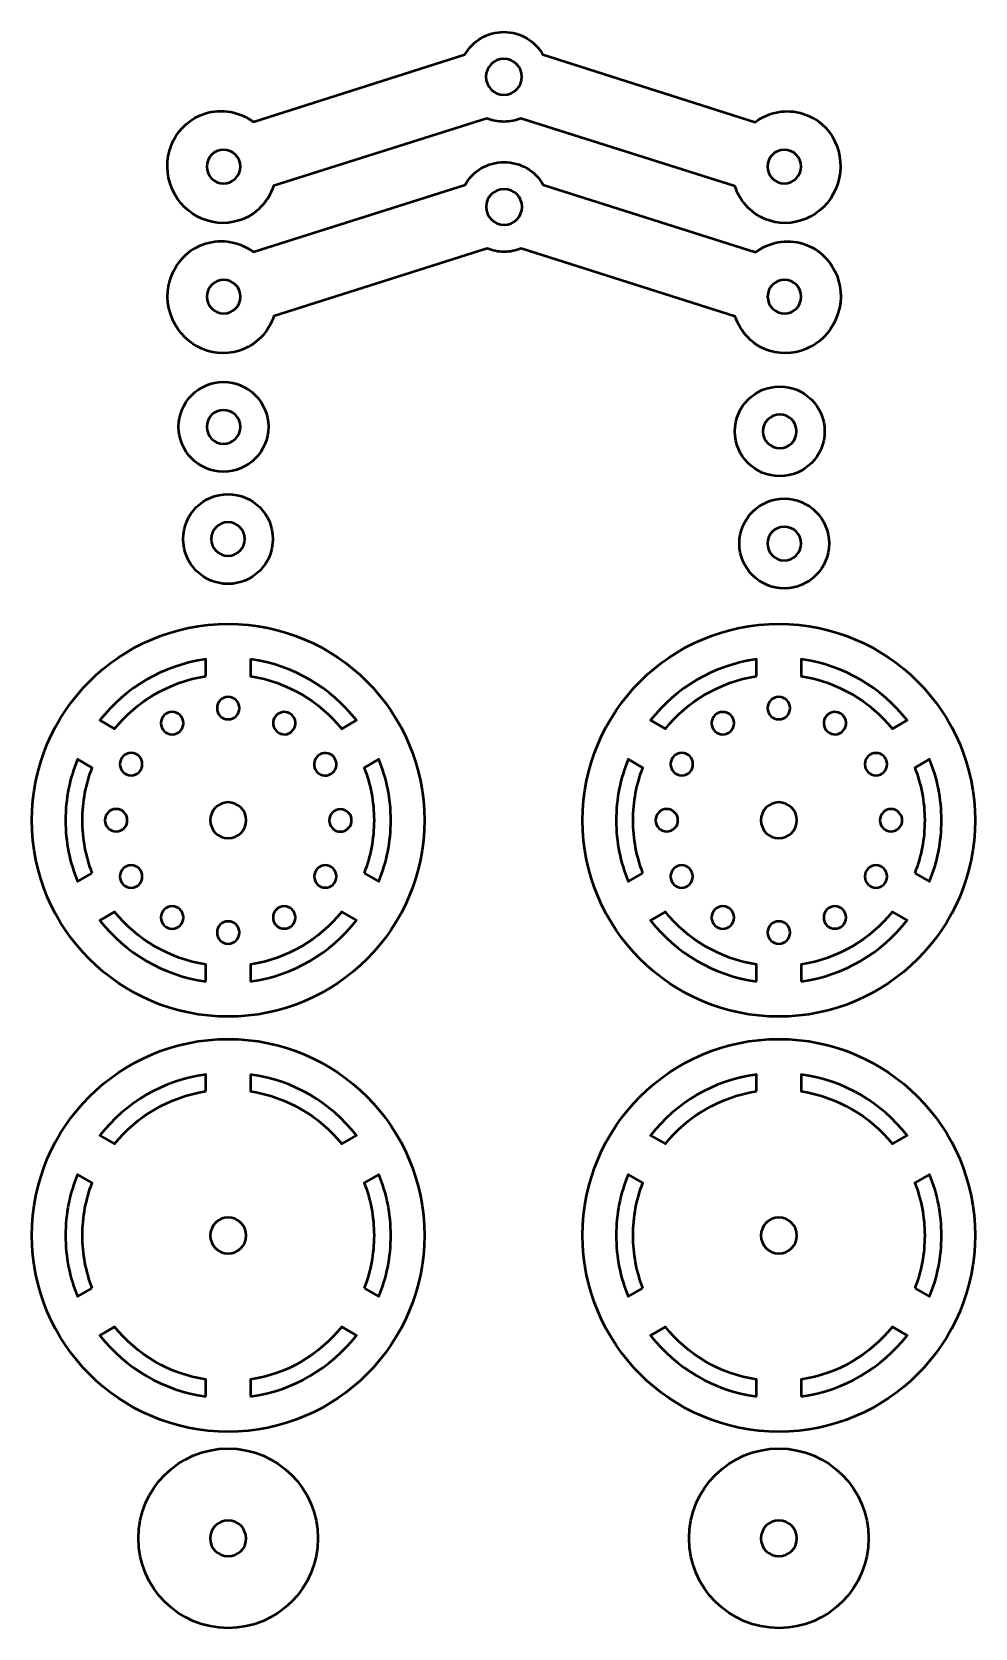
# Model space of a CAD drawing. Header units: inches. Extents: x -370 to 849, y -422 to 797.
# Drawn here: x 383.2 to 467.3, y -276.7 to -134.5 of the extents above; entities that cross this region are included whole.
import ezdxf

# ---------------------------------------------------------------- set-up
doc = ezdxf.new("R2010")
doc.units = ezdxf.units.IN
doc.header["$MEASUREMENT"] = 0
doc.layers.add('Layer 1', color=7, linetype='Continuous')

# ---------------------------------------------------------------- blocks, each defined once
blk = doc.blocks.new('block 44')
at = {"layer": 'Layer 1', "color": 7, "lineweight": 50, "true_color": 0xffffff}
for points, knots in [([(449.77, -187.24), (440.1, -187.24), (432.27, -195.08), (432.27, -204.74), (432.27, -214.41), (440.1, -222.24), (449.77, -222.24), (459.43, -222.24), (467.27, -214.41), (467.27, -204.74), (467.27, -195.08), (459.43, -187.24), (449.77, -187.24)], [0, 0, 0, 0, 1, 1, 1, 2, 2, 2, 3, 3, 3, 4, 4, 4, 4]), ([(447.77, -191.9), (444.5, -192.4), (441.63, -194.13), (439.65, -196.59), (439.65, -196.59), (438.33, -195.83), (438.33, -195.83), (440.6, -192.93), (443.94, -190.92), (447.77, -190.39), (447.77, -190.39), (447.77, -191.9), (447.77, -191.9)], [0, 0, 0, 0, 1, 1, 1, 2, 2, 2, 3, 3, 3, 4, 4, 4, 4]), ([(451.77, -190.39), (455.59, -190.91), (458.93, -192.93), (461.2, -195.83), (461.2, -195.83), (459.89, -196.59), (459.89, -196.59), (457.9, -194.13), (455.03, -192.4), (451.77, -191.9), (451.77, -191.9), (451.77, -190.39), (451.77, -190.39), (451.77, -190.39), (451.77, -190.39), (451.77, -190.39)], [0, 0, 0, 0, 1, 1, 1, 2, 2, 2, 3, 3, 3, 4, 4, 4, 5, 5, 5, 5]), ([(437.64, -209.44), (437.64, -209.44), (436.33, -210.19), (436.33, -210.19), (435.64, -208.51), (435.26, -206.67), (435.26, -204.75), (435.26, -202.82), (435.64, -200.98), (436.33, -199.3), (436.33, -199.3), (437.64, -200.05), (437.64, -200.05), (437.08, -201.51), (436.77, -203.09), (436.77, -204.74), (436.77, -206.4), (437.08, -207.98), (437.64, -209.44)], [0, 0, 0, 0, 1, 1, 1, 2, 2, 2, 3, 3, 3, 4, 4, 4, 5, 5, 5, 6, 6, 6, 6]), ([(461.89, -209.44), (462.46, -207.98), (462.77, -206.4), (462.77, -204.74), (462.77, -203.09), (462.45, -201.51), (461.89, -200.05), (461.89, -200.05), (463.21, -199.3), (463.21, -199.3), (463.89, -200.98), (464.27, -202.82), (464.27, -204.75), (464.27, -206.67), (463.89, -208.51), (463.21, -210.19), (463.21, -210.19), (461.89, -209.44), (461.89, -209.44)], [0, 0, 0, 0, 1, 1, 1, 2, 2, 2, 3, 3, 3, 4, 4, 4, 5, 5, 5, 6, 6, 6, 6]), ([(449.77, -206.34), (448.88, -206.34), (448.17, -205.63), (448.17, -204.74), (448.17, -203.86), (448.88, -203.14), (449.77, -203.14), (450.65, -203.14), (451.37, -203.86), (451.37, -204.74), (451.37, -205.63), (450.65, -206.34), (449.77, -206.34)], [0, 0, 0, 0, 1, 1, 1, 2, 2, 2, 3, 3, 3, 4, 4, 4, 4]), ([(447.77, -219.1), (443.94, -218.58), (440.6, -216.56), (438.33, -213.66), (438.33, -213.66), (439.65, -212.9), (439.65, -212.9), (441.63, -215.36), (444.5, -217.09), (447.77, -217.59), (447.77, -217.59), (447.77, -219.1), (447.77, -219.1), (447.77, -219.1), (447.77, -219.1), (447.77, -219.1), (447.77, -219.1), (447.77, -219.1), (447.77, -219.1)], [0, 0, 0, 0, 1, 1, 1, 2, 2, 2, 3, 3, 3, 4, 4, 4, 5, 5, 5, 6, 6, 6, 6]), ([(451.77, -219.1), (451.77, -219.1), (451.77, -217.59), (451.77, -217.59), (455.04, -217.08), (457.9, -215.36), (459.89, -212.9), (459.89, -212.9), (461.2, -213.65), (461.2, -213.65), (458.93, -216.56), (455.59, -218.58), (451.77, -219.1)], [0, 0, 0, 0, 1, 1, 1, 2, 2, 2, 3, 3, 3, 4, 4, 4, 4]), ([(449.77, -224.24), (440.1, -224.24), (432.27, -232.08), (432.27, -241.74), (432.27, -251.41), (440.1, -259.24), (449.77, -259.24), (459.43, -259.24), (467.27, -251.41), (467.27, -241.74), (467.27, -232.08), (459.43, -224.24), (449.77, -224.24)], [0, 0, 0, 0, 1, 1, 1, 2, 2, 2, 3, 3, 3, 4, 4, 4, 4]), ([(447.77, -228.9), (444.5, -229.4), (441.63, -231.13), (439.65, -233.59), (439.65, -233.59), (438.33, -232.83), (438.33, -232.83), (440.6, -229.93), (443.94, -227.91), (447.77, -227.39), (447.77, -227.39), (447.77, -228.9), (447.77, -228.9)], [0, 0, 0, 0, 1, 1, 1, 2, 2, 2, 3, 3, 3, 4, 4, 4, 4]), ([(451.77, -227.39), (455.59, -227.91), (458.93, -229.93), (461.2, -232.83), (461.2, -232.83), (459.89, -233.59), (459.89, -233.59), (457.9, -231.13), (455.03, -229.4), (451.77, -228.9), (451.77, -228.9), (451.77, -227.39), (451.77, -227.39), (451.77, -227.39), (451.77, -227.39), (451.77, -227.39)], [0, 0, 0, 0, 1, 1, 1, 2, 2, 2, 3, 3, 3, 4, 4, 4, 5, 5, 5, 5]), ([(437.64, -246.44), (437.64, -246.44), (436.33, -247.19), (436.33, -247.19), (435.64, -245.51), (435.26, -243.67), (435.26, -241.75), (435.26, -239.82), (435.64, -237.98), (436.33, -236.3), (436.33, -236.3), (437.64, -237.05), (437.64, -237.05), (437.08, -238.51), (436.77, -240.09), (436.77, -241.75), (436.77, -243.4), (437.08, -244.98), (437.64, -246.44)], [0, 0, 0, 0, 1, 1, 1, 2, 2, 2, 3, 3, 3, 4, 4, 4, 5, 5, 5, 6, 6, 6, 6]), ([(461.89, -246.44), (462.46, -244.98), (462.77, -243.4), (462.77, -241.75), (462.77, -240.09), (462.45, -238.51), (461.89, -237.05), (461.89, -237.05), (463.21, -236.3), (463.21, -236.3), (463.89, -237.98), (464.27, -239.82), (464.27, -241.75), (464.27, -243.67), (463.89, -245.51), (463.21, -247.19), (463.21, -247.19), (461.89, -246.44), (461.89, -246.44)], [0, 0, 0, 0, 1, 1, 1, 2, 2, 2, 3, 3, 3, 4, 4, 4, 5, 5, 5, 6, 6, 6, 6]), ([(449.77, -243.35), (448.88, -243.35), (448.17, -242.63), (448.17, -241.75), (448.17, -240.86), (448.88, -240.15), (449.77, -240.15), (450.65, -240.15), (451.37, -240.86), (451.37, -241.75), (451.37, -242.63), (450.65, -243.35), (449.77, -243.35)], [0, 0, 0, 0, 1, 1, 1, 2, 2, 2, 3, 3, 3, 4, 4, 4, 4]), ([(447.77, -256.1), (443.94, -255.58), (440.6, -253.56), (438.33, -250.66), (438.33, -250.66), (439.65, -249.9), (439.65, -249.9), (441.63, -252.36), (444.5, -254.09), (447.77, -254.59), (447.77, -254.59), (447.77, -256.1), (447.77, -256.1), (447.77, -256.1), (447.77, -256.1), (447.77, -256.1)], [0, 0, 0, 0, 1, 1, 1, 2, 2, 2, 3, 3, 3, 4, 4, 4, 5, 5, 5, 5]), ([(451.77, -256.1), (451.77, -256.1), (451.77, -254.59), (451.77, -254.59), (455.04, -254.09), (457.9, -252.36), (459.89, -249.9), (459.89, -249.9), (461.2, -250.66), (461.2, -250.66), (458.93, -253.56), (455.59, -255.58), (451.77, -256.1)], [0, 0, 0, 0, 1, 1, 1, 2, 2, 2, 3, 3, 3, 4, 4, 4, 4]), ([(449.77, -260.74), (445.35, -260.74), (441.77, -264.32), (441.77, -268.74), (441.77, -273.16), (445.35, -276.75), (449.77, -276.75), (454.18, -276.75), (457.77, -273.16), (457.77, -268.74), (457.77, -264.33), (454.18, -260.74), (449.77, -260.74)], [0, 0, 0, 0, 1, 1, 1, 2, 2, 2, 3, 3, 3, 4, 4, 4, 4]), ([(449.77, -270.34), (448.88, -270.34), (448.17, -269.63), (448.17, -268.75), (448.17, -267.86), (448.88, -267.15), (449.77, -267.15), (450.65, -267.15), (451.37, -267.86), (451.37, -268.75), (451.37, -269.63), (450.65, -270.34), (449.77, -270.34)], [0, 0, 0, 0, 1, 1, 1, 2, 2, 2, 3, 3, 3, 4, 4, 4, 4])]:
    blk.add_open_spline(points, degree=3, knots=knots, dxfattribs=at)
at = {"layer": 'Layer 1', "color": 240, "lineweight": 50, "true_color": 0xed1c24}
for points in [[(449.77, -193.74), (450.32, -193.74), (450.77, -194.19), (450.77, -194.74), (450.77, -195.3), (450.32, -195.74), (449.77, -195.74), (449.21, -195.74), (448.77, -195.3), (448.77, -194.74), (448.77, -194.19), (449.21, -193.74), (449.77, -193.74)], [(444.77, -195.09), (445.32, -195.09), (445.77, -195.53), (445.77, -196.08), (445.77, -196.64), (445.32, -197.08), (444.77, -197.08), (444.21, -197.08), (443.77, -196.64), (443.77, -196.08), (443.77, -195.53), (444.21, -195.09), (444.77, -195.09)], [(455.63, -196.58), (455.36, -197.06), (454.74, -197.23), (454.27, -196.95), (453.79, -196.68), (453.62, -196.06), (453.9, -195.59), (454.17, -195.11), (454.79, -194.94), (455.27, -195.22), (455.74, -195.49), (455.91, -196.11), (455.63, -196.58)], [(441.11, -198.74), (441.66, -198.74), (442.11, -199.19), (442.11, -199.74), (442.11, -200.3), (441.66, -200.74), (441.11, -200.74), (440.55, -200.74), (440.11, -200.3), (440.11, -199.74), (440.11, -199.19), (440.55, -198.74), (441.11, -198.74)], [(458.43, -198.75), (458.98, -198.75), (459.43, -199.19), (459.43, -199.74), (459.43, -200.3), (458.98, -200.74), (458.43, -200.74), (457.87, -200.74), (457.43, -200.3), (457.43, -199.74), (457.43, -199.19), (457.87, -198.75), (458.43, -198.75)], [(439.77, -203.74), (440.32, -203.74), (440.77, -204.19), (440.77, -204.75), (440.77, -205.3), (440.32, -205.74), (439.77, -205.74), (439.21, -205.74), (438.77, -205.3), (438.77, -204.75), (438.77, -204.19), (439.21, -203.74), (439.77, -203.74)], [(459.77, -203.74), (460.32, -203.74), (460.77, -204.19), (460.77, -204.75), (460.77, -205.3), (460.32, -205.74), (459.77, -205.74), (459.21, -205.74), (458.77, -205.3), (458.77, -204.75), (458.77, -204.19), (459.21, -203.74), (459.77, -203.74)], [(441.1, -208.75), (441.66, -208.75), (442.1, -209.19), (442.1, -209.75), (442.1, -210.3), (441.66, -210.75), (441.1, -210.75), (440.55, -210.75), (440.11, -210.3), (440.11, -209.75), (440.11, -209.19), (440.55, -208.75), (441.1, -208.75)], [(458.43, -208.75), (458.98, -208.75), (459.43, -209.19), (459.43, -209.75), (459.43, -210.3), (458.98, -210.75), (458.43, -210.75), (457.87, -210.75), (457.43, -210.3), (457.43, -209.75), (457.43, -209.19), (457.87, -208.75), (458.43, -208.75)], [(444.77, -212.41), (445.32, -212.41), (445.77, -212.85), (445.77, -213.41), (445.77, -213.96), (445.32, -214.41), (444.77, -214.41), (444.21, -214.41), (443.77, -213.96), (443.77, -213.41), (443.77, -212.85), (444.21, -212.41), (444.77, -212.41)], [(454.77, -212.41), (455.32, -212.41), (455.77, -212.85), (455.77, -213.41), (455.77, -213.96), (455.32, -214.4), (454.77, -214.4), (454.21, -214.4), (453.77, -213.96), (453.77, -213.41), (453.77, -212.85), (454.21, -212.41), (454.77, -212.41)], [(449.77, -213.75), (450.32, -213.75), (450.77, -214.19), (450.77, -214.75), (450.77, -215.3), (450.32, -215.74), (449.77, -215.74), (449.21, -215.74), (448.77, -215.3), (448.77, -214.75), (448.77, -214.19), (449.21, -213.75), (449.77, -213.75)]]:
    blk.add_open_spline(points, degree=3, knots=[0, 0, 0, 0, 1, 1, 1, 2, 2, 2, 3, 3, 3, 4, 4, 4, 4], dxfattribs=at)

msp = doc.modelspace()

# ---------------------------------------------------------------- linework, layer by layer
at = {"layer": 'Layer 1', "color": 7, "lineweight": 50, "true_color": 0xffffff}
for points, knots in [([(451.94, -141.76), (450.44, -141.28), (448.87, -141.61), (447.67, -142.5), (447.67, -142.5), (428.73, -136.49), (428.73, -136.49), (428.04, -135.28), (426.74, -134.47), (425.25, -134.47), (423.76, -134.47), (422.46, -135.28), (421.77, -136.49), (421.77, -136.49), (402.91, -142.48), (402.91, -142.48), (401.7, -141.59), (400.12, -141.26), (398.61, -141.74), (396.05, -142.56), (394.65, -145.35), (395.48, -147.98), (396.32, -150.61), (399.07, -152.09), (401.63, -151.28), (403.14, -150.8), (404.24, -149.62), (404.72, -148.2), (404.72, -148.2), (423.73, -142.17), (423.73, -142.17), (424.2, -142.36), (424.71, -142.47), (425.25, -142.47), (425.79, -142.47), (426.3, -142.36), (426.77, -142.17), (426.77, -142.17), (445.85, -148.22), (445.85, -148.22), (446.33, -149.64), (447.42, -150.81), (448.92, -151.29), (451.45, -152.09), (454.18, -150.61), (455.02, -147.98), (455.85, -145.35), (454.47, -142.56), (451.94, -141.76)], [0, 0, 0, 0, 1, 1, 1, 2, 2, 2, 3, 3, 3, 4, 4, 4, 5, 5, 5, 6, 6, 6, 7, 7, 7, 8, 8, 8, 9, 9, 9, 10, 10, 10, 11, 11, 11, 12, 12, 12, 13, 13, 13, 14, 14, 14, 15, 15, 15, 16, 16, 16, 16]), ([(425.25, -140.07), (424.37, -140.07), (423.65, -139.35), (423.65, -138.47), (423.65, -137.58), (424.37, -136.87), (425.25, -136.87), (426.13, -136.87), (426.85, -137.58), (426.85, -138.47), (426.85, -139.35), (426.13, -140.07), (425.25, -140.07)], [0, 0, 0, 0, 1, 1, 1, 2, 2, 2, 3, 3, 3, 4, 4, 4, 4]), ([(400.25, -147.97), (399.42, -147.97), (398.75, -147.3), (398.75, -146.47), (398.75, -145.64), (399.42, -144.97), (400.25, -144.97), (401.08, -144.97), (401.75, -145.64), (401.75, -146.47), (401.75, -147.29), (401.08, -147.97), (400.25, -147.97)], [0, 0, 0, 0, 1, 1, 1, 2, 2, 2, 3, 3, 3, 4, 4, 4, 4]), ([(450.25, -147.97), (449.42, -147.97), (448.75, -147.3), (448.75, -146.47), (448.75, -145.64), (449.42, -144.97), (450.25, -144.97), (451.08, -144.97), (451.75, -145.64), (451.75, -146.47), (451.75, -147.29), (451.08, -147.97), (450.25, -147.97)], [0, 0, 0, 0, 1, 1, 1, 2, 2, 2, 3, 3, 3, 4, 4, 4, 4]), ([(451.96, -153.36), (450.46, -152.88), (448.89, -153.21), (447.69, -154.1), (447.69, -154.1), (428.75, -148.09), (428.75, -148.09), (428.06, -146.88), (426.76, -146.07), (425.27, -146.07), (423.78, -146.07), (422.48, -146.88), (421.8, -148.09), (421.8, -148.09), (402.93, -154.08), (402.93, -154.08), (401.72, -153.19), (400.14, -152.86), (398.63, -153.34), (396.07, -154.16), (394.67, -156.95), (395.51, -159.58), (396.34, -162.21), (399.09, -163.69), (401.65, -162.88), (403.16, -162.4), (404.27, -161.22), (404.74, -159.8), (404.74, -159.8), (423.76, -153.77), (423.76, -153.77), (424.22, -153.96), (424.73, -154.07), (425.27, -154.07), (425.81, -154.07), (426.32, -153.96), (426.79, -153.77), (426.79, -153.77), (445.88, -159.82), (445.88, -159.82), (446.35, -161.24), (447.44, -162.42), (448.94, -162.89), (451.47, -163.69), (454.21, -162.21), (455.04, -159.58), (455.87, -156.95), (454.5, -154.16), (451.96, -153.36)], [0, 0, 0, 0, 1, 1, 1, 2, 2, 2, 3, 3, 3, 4, 4, 4, 5, 5, 5, 6, 6, 6, 7, 7, 7, 8, 8, 8, 9, 9, 9, 10, 10, 10, 11, 11, 11, 12, 12, 12, 13, 13, 13, 14, 14, 14, 15, 15, 15, 16, 16, 16, 16]), ([(425.27, -151.67), (424.39, -151.67), (423.67, -150.95), (423.67, -150.07), (423.67, -149.18), (424.39, -148.47), (425.27, -148.47), (426.16, -148.47), (426.87, -149.18), (426.87, -150.07), (426.87, -150.95), (426.16, -151.67), (425.27, -151.67)], [0, 0, 0, 0, 1, 1, 1, 2, 2, 2, 3, 3, 3, 4, 4, 4, 4]), ([(400.27, -159.57), (399.44, -159.57), (398.77, -158.89), (398.77, -158.07), (398.77, -157.24), (399.44, -156.57), (400.27, -156.57), (401.1, -156.57), (401.77, -157.24), (401.77, -158.07), (401.77, -158.89), (401.1, -159.57), (400.27, -159.57)], [0, 0, 0, 0, 1, 1, 1, 2, 2, 2, 3, 3, 3, 4, 4, 4, 4]), ([(450.27, -159.57), (449.44, -159.57), (448.77, -158.89), (448.77, -158.07), (448.77, -157.24), (449.44, -156.57), (450.27, -156.57), (451.1, -156.57), (451.77, -157.24), (451.77, -158.07), (451.77, -158.89), (451.1, -159.57), (450.27, -159.57)], [0, 0, 0, 0, 1, 1, 1, 2, 2, 2, 3, 3, 3, 4, 4, 4, 4]), ([(400.25, -165.67), (398.04, -165.67), (396.25, -167.46), (396.25, -169.67), (396.25, -171.88), (398.04, -173.67), (400.25, -173.67), (402.46, -173.67), (404.25, -171.88), (404.25, -169.67), (404.25, -167.46), (402.46, -165.67), (400.25, -165.67)], [0, 0, 0, 0, 1, 1, 1, 2, 2, 2, 3, 3, 3, 4, 4, 4, 4]), ([(449.85, -166.07), (447.64, -166.07), (445.85, -167.86), (445.85, -170.07), (445.85, -172.28), (447.64, -174.07), (449.85, -174.07), (452.06, -174.07), (453.85, -172.28), (453.85, -170.07), (453.85, -167.86), (452.06, -166.07), (449.85, -166.07)], [0, 0, 0, 0, 1, 1, 1, 2, 2, 2, 3, 3, 3, 4, 4, 4, 4]), ([(400.25, -171.17), (399.42, -171.17), (398.75, -170.5), (398.75, -169.67), (398.75, -168.84), (399.42, -168.17), (400.25, -168.17), (401.08, -168.17), (401.75, -168.84), (401.75, -169.67), (401.75, -170.5), (401.08, -171.17), (400.25, -171.17)], [0, 0, 0, 0, 1, 1, 1, 2, 2, 2, 3, 3, 3, 4, 4, 4, 4]), ([(449.85, -171.57), (449.02, -171.57), (448.35, -170.9), (448.35, -170.07), (448.35, -169.24), (449.02, -168.57), (449.85, -168.57), (450.68, -168.57), (451.35, -169.24), (451.35, -170.07), (451.35, -170.9), (450.68, -171.57), (449.85, -171.57)], [0, 0, 0, 0, 1, 1, 1, 2, 2, 2, 3, 3, 3, 4, 4, 4, 4]), ([(400.65, -175.67), (398.44, -175.67), (396.65, -177.46), (396.65, -179.67), (396.65, -181.88), (398.44, -183.67), (400.65, -183.67), (402.86, -183.67), (404.65, -181.88), (404.65, -179.67), (404.65, -177.46), (402.86, -175.67), (400.65, -175.67)], [0, 0, 0, 0, 1, 1, 1, 2, 2, 2, 3, 3, 3, 4, 4, 4, 4]), ([(450.25, -176.07), (448.04, -176.07), (446.25, -177.86), (446.25, -180.07), (446.25, -182.28), (448.04, -184.07), (450.25, -184.07), (452.46, -184.07), (454.25, -182.28), (454.25, -180.07), (454.25, -177.86), (452.46, -176.07), (450.25, -176.07)], [0, 0, 0, 0, 1, 1, 1, 2, 2, 2, 3, 3, 3, 4, 4, 4, 4]), ([(400.65, -181.17), (399.82, -181.17), (399.15, -180.5), (399.15, -179.67), (399.15, -178.84), (399.82, -178.17), (400.65, -178.17), (401.48, -178.17), (402.15, -178.84), (402.15, -179.67), (402.15, -180.5), (401.48, -181.17), (400.65, -181.17)], [0, 0, 0, 0, 1, 1, 1, 2, 2, 2, 3, 3, 3, 4, 4, 4, 4]), ([(450.25, -181.57), (449.42, -181.57), (448.75, -180.9), (448.75, -180.07), (448.75, -179.24), (449.42, -178.57), (450.25, -178.57), (451.08, -178.57), (451.75, -179.24), (451.75, -180.07), (451.75, -180.89), (451.08, -181.57), (450.25, -181.57)], [0, 0, 0, 0, 1, 1, 1, 2, 2, 2, 3, 3, 3, 4, 4, 4, 4]), ([(400.66, -187.24), (391, -187.24), (383.16, -195.08), (383.16, -204.74), (383.16, -214.41), (391, -222.24), (400.66, -222.24), (410.33, -222.24), (418.16, -214.41), (418.16, -204.74), (418.16, -195.08), (410.33, -187.24), (400.66, -187.24)], [0, 0, 0, 0, 1, 1, 1, 2, 2, 2, 3, 3, 3, 4, 4, 4, 4]), ([(398.67, -191.9), (395.39, -192.4), (392.53, -194.13), (390.54, -196.59), (390.54, -196.59), (389.23, -195.83), (389.23, -195.83), (391.5, -192.93), (394.84, -190.92), (398.67, -190.39), (398.67, -190.39), (398.67, -191.9), (398.67, -191.9)], [0, 0, 0, 0, 1, 1, 1, 2, 2, 2, 3, 3, 3, 4, 4, 4, 4]), ([(402.67, -190.39), (406.49, -190.91), (409.83, -192.93), (412.1, -195.83), (412.1, -195.83), (410.79, -196.59), (410.79, -196.59), (408.8, -194.13), (405.93, -192.4), (402.67, -191.9), (402.67, -191.9), (402.67, -190.39), (402.67, -190.39)], [0, 0, 0, 0, 1, 1, 1, 2, 2, 2, 3, 3, 3, 4, 4, 4, 4]), ([(388.54, -209.44), (388.54, -209.44), (387.23, -210.19), (387.23, -210.19), (386.54, -208.51), (386.16, -206.67), (386.16, -204.75), (386.16, -202.82), (386.54, -200.98), (387.23, -199.3), (387.23, -199.3), (388.54, -200.05), (388.54, -200.05), (387.98, -201.51), (387.67, -203.09), (387.67, -204.74), (387.67, -206.4), (387.98, -207.98), (388.54, -209.44)], [0, 0, 0, 0, 1, 1, 1, 2, 2, 2, 3, 3, 3, 4, 4, 4, 5, 5, 5, 6, 6, 6, 6]), ([(412.79, -209.44), (413.35, -207.98), (413.67, -206.4), (413.67, -204.74), (413.67, -203.09), (413.35, -201.51), (412.79, -200.05), (412.79, -200.05), (414.1, -199.3), (414.1, -199.3), (414.79, -200.98), (415.17, -202.82), (415.17, -204.75), (415.17, -206.67), (414.79, -208.51), (414.1, -210.19), (414.1, -210.19), (412.79, -209.44), (412.79, -209.44)], [0, 0, 0, 0, 1, 1, 1, 2, 2, 2, 3, 3, 3, 4, 4, 4, 5, 5, 5, 6, 6, 6, 6]), ([(400.67, -206.34), (399.78, -206.34), (399.07, -205.63), (399.07, -204.74), (399.07, -203.86), (399.78, -203.14), (400.67, -203.14), (401.55, -203.14), (402.27, -203.86), (402.27, -204.74), (402.27, -205.63), (401.55, -206.34), (400.67, -206.34)], [0, 0, 0, 0, 1, 1, 1, 2, 2, 2, 3, 3, 3, 4, 4, 4, 4]), ([(398.67, -219.1), (394.84, -218.58), (391.5, -216.56), (389.23, -213.66), (389.23, -213.66), (390.54, -212.9), (390.54, -212.9), (392.53, -215.36), (395.4, -217.09), (398.67, -217.59), (398.67, -217.59), (398.67, -219.1), (398.67, -219.1)], [0, 0, 0, 0, 1, 1, 1, 2, 2, 2, 3, 3, 3, 4, 4, 4, 4]), ([(402.67, -219.1), (402.67, -219.1), (402.67, -217.59), (402.67, -217.59), (405.94, -217.08), (408.8, -215.36), (410.79, -212.9), (410.79, -212.9), (412.1, -213.65), (412.1, -213.65), (409.83, -216.56), (406.49, -218.58), (402.67, -219.1)], [0, 0, 0, 0, 1, 1, 1, 2, 2, 2, 3, 3, 3, 4, 4, 4, 4]), ([(400.66, -224.24), (391, -224.24), (383.16, -232.08), (383.16, -241.74), (383.16, -251.41), (391, -259.24), (400.66, -259.24), (410.33, -259.24), (418.16, -251.41), (418.16, -241.74), (418.16, -232.08), (410.33, -224.24), (400.66, -224.24)], [0, 0, 0, 0, 1, 1, 1, 2, 2, 2, 3, 3, 3, 4, 4, 4, 4]), ([(398.67, -228.9), (395.39, -229.4), (392.53, -231.13), (390.54, -233.59), (390.54, -233.59), (389.23, -232.83), (389.23, -232.83), (391.5, -229.93), (394.84, -227.91), (398.67, -227.39), (398.67, -227.39), (398.67, -228.9), (398.67, -228.9)], [0, 0, 0, 0, 1, 1, 1, 2, 2, 2, 3, 3, 3, 4, 4, 4, 4]), ([(402.67, -227.39), (406.49, -227.91), (409.83, -229.93), (412.1, -232.83), (412.1, -232.83), (410.79, -233.59), (410.79, -233.59), (408.8, -231.13), (405.93, -229.4), (402.67, -228.9), (402.67, -228.9), (402.67, -227.39), (402.67, -227.39)], [0, 0, 0, 0, 1, 1, 1, 2, 2, 2, 3, 3, 3, 4, 4, 4, 4]), ([(388.54, -246.44), (388.54, -246.44), (387.23, -247.19), (387.23, -247.19), (386.54, -245.51), (386.16, -243.67), (386.16, -241.75), (386.16, -239.82), (386.54, -237.98), (387.23, -236.3), (387.23, -236.3), (388.54, -237.05), (388.54, -237.05), (387.98, -238.51), (387.67, -240.09), (387.67, -241.75), (387.67, -243.4), (387.98, -244.98), (388.54, -246.44)], [0, 0, 0, 0, 1, 1, 1, 2, 2, 2, 3, 3, 3, 4, 4, 4, 5, 5, 5, 6, 6, 6, 6]), ([(412.79, -246.44), (413.35, -244.98), (413.67, -243.4), (413.67, -241.75), (413.67, -240.09), (413.35, -238.51), (412.79, -237.05), (412.79, -237.05), (414.1, -236.3), (414.1, -236.3), (414.79, -237.98), (415.17, -239.82), (415.17, -241.75), (415.17, -243.67), (414.79, -245.51), (414.1, -247.19), (414.1, -247.19), (412.79, -246.44), (412.79, -246.44)], [0, 0, 0, 0, 1, 1, 1, 2, 2, 2, 3, 3, 3, 4, 4, 4, 5, 5, 5, 6, 6, 6, 6]), ([(400.67, -243.35), (399.78, -243.35), (399.07, -242.63), (399.07, -241.75), (399.07, -240.86), (399.78, -240.15), (400.67, -240.15), (401.55, -240.15), (402.27, -240.86), (402.27, -241.75), (402.27, -242.63), (401.55, -243.35), (400.67, -243.35)], [0, 0, 0, 0, 1, 1, 1, 2, 2, 2, 3, 3, 3, 4, 4, 4, 4]), ([(398.67, -256.1), (394.84, -255.58), (391.5, -253.56), (389.23, -250.66), (389.23, -250.66), (390.54, -249.9), (390.54, -249.9), (392.53, -252.36), (395.4, -254.09), (398.67, -254.59), (398.67, -254.59), (398.67, -256.1), (398.67, -256.1)], [0, 0, 0, 0, 1, 1, 1, 2, 2, 2, 3, 3, 3, 4, 4, 4, 4]), ([(402.67, -256.1), (402.67, -256.1), (402.67, -254.59), (402.67, -254.59), (405.94, -254.09), (408.8, -252.36), (410.79, -249.9), (410.79, -249.9), (412.1, -250.66), (412.1, -250.66), (409.83, -253.56), (406.49, -255.58), (402.67, -256.1)], [0, 0, 0, 0, 1, 1, 1, 2, 2, 2, 3, 3, 3, 4, 4, 4, 4]), ([(400.66, -260.74), (396.25, -260.74), (392.66, -264.32), (392.66, -268.74), (392.66, -273.16), (396.24, -276.75), (400.66, -276.75), (405.08, -276.75), (408.67, -273.16), (408.67, -268.74), (408.67, -264.33), (405.08, -260.74), (400.66, -260.74)], [0, 0, 0, 0, 1, 1, 1, 2, 2, 2, 3, 3, 3, 4, 4, 4, 4]), ([(400.66, -270.34), (399.78, -270.34), (399.06, -269.63), (399.06, -268.75), (399.06, -267.86), (399.78, -267.15), (400.66, -267.15), (401.55, -267.15), (402.26, -267.86), (402.26, -268.75), (402.27, -269.63), (401.55, -270.34), (400.66, -270.34)], [0, 0, 0, 0, 1, 1, 1, 2, 2, 2, 3, 3, 3, 4, 4, 4, 4])]:
    msp.add_open_spline(points, degree=3, knots=knots, dxfattribs=at)
at = {"layer": 'Layer 1', "color": 240, "lineweight": 50, "true_color": 0xed1c24}
for points in [[(400.67, -193.74), (401.22, -193.74), (401.67, -194.19), (401.67, -194.74), (401.67, -195.3), (401.22, -195.74), (400.67, -195.74), (400.11, -195.74), (399.67, -195.3), (399.67, -194.74), (399.67, -194.19), (400.11, -193.74), (400.67, -193.74)], [(395.67, -195.08), (396.22, -195.08), (396.67, -195.53), (396.67, -196.08), (396.67, -196.64), (396.22, -197.08), (395.67, -197.08), (395.11, -197.08), (394.67, -196.64), (394.67, -196.08), (394.67, -195.53), (395.11, -195.08), (395.67, -195.08)], [(406.53, -196.58), (406.26, -197.06), (405.64, -197.23), (405.17, -196.95), (404.69, -196.68), (404.52, -196.06), (404.8, -195.59), (405.08, -195.11), (405.69, -194.94), (406.17, -195.22), (406.64, -195.49), (406.81, -196.11), (406.53, -196.58)], [(392.01, -198.74), (392.56, -198.74), (393.01, -199.19), (393.01, -199.74), (393.01, -200.3), (392.56, -200.74), (392.01, -200.74), (391.45, -200.74), (391.01, -200.3), (391.01, -199.74), (391.01, -199.19), (391.45, -198.74), (392.01, -198.74)], [(408.83, -198.88), (409.3, -198.6), (409.92, -198.77), (410.19, -199.25), (410.47, -199.72), (410.3, -200.34), (409.83, -200.61), (409.35, -200.89), (408.74, -200.72), (408.46, -200.25), (408.18, -199.77), (408.35, -199.15), (408.83, -198.88)], [(390.67, -203.74), (391.22, -203.74), (391.67, -204.19), (391.67, -204.75), (391.67, -205.3), (391.22, -205.74), (390.67, -205.74), (390.11, -205.74), (389.67, -205.3), (389.67, -204.75), (389.67, -204.19), (390.11, -203.74), (390.67, -203.74)], [(410.67, -203.75), (411.22, -203.75), (411.67, -204.19), (411.67, -204.75), (411.67, -205.3), (411.22, -205.75), (410.67, -205.75), (410.11, -205.75), (409.67, -205.3), (409.67, -204.75), (409.67, -204.19), (410.11, -203.75), (410.67, -203.75)], [(392.01, -208.75), (392.56, -208.75), (393.01, -209.19), (393.01, -209.75), (393.01, -210.3), (392.56, -210.75), (392.01, -210.75), (391.45, -210.75), (391.01, -210.3), (391.01, -209.75), (391.01, -209.19), (391.45, -208.75), (392.01, -208.75)], [(409.33, -208.75), (409.88, -208.75), (410.32, -209.19), (410.32, -209.74), (410.32, -210.3), (409.88, -210.74), (409.33, -210.74), (408.77, -210.74), (408.33, -210.3), (408.33, -209.74), (408.33, -209.19), (408.77, -208.75), (409.33, -208.75)], [(395.67, -212.41), (396.22, -212.41), (396.67, -212.85), (396.67, -213.41), (396.67, -213.96), (396.22, -214.41), (395.67, -214.41), (395.11, -214.41), (394.67, -213.96), (394.67, -213.41), (394.67, -212.85), (395.11, -212.41), (395.67, -212.41)], [(405.67, -212.41), (406.22, -212.41), (406.66, -212.85), (406.66, -213.41), (406.66, -213.96), (406.22, -214.4), (405.67, -214.4), (405.11, -214.4), (404.67, -213.96), (404.67, -213.41), (404.67, -212.85), (405.11, -212.41), (405.67, -212.41)], [(400.67, -213.75), (401.22, -213.75), (401.67, -214.19), (401.67, -214.75), (401.67, -215.3), (401.22, -215.74), (400.67, -215.74), (400.11, -215.74), (399.67, -215.3), (399.67, -214.75), (399.67, -214.19), (400.11, -213.75), (400.67, -213.75)]]:
    msp.add_open_spline(points, degree=3, knots=[0, 0, 0, 0, 1, 1, 1, 2, 2, 2, 3, 3, 3, 4, 4, 4, 4], dxfattribs=at)

# ---------------------------------------------------------------- block references
at = {"layer": 'Layer 1'}
msp.add_blockref('block 44', (0, 0), dxfattribs=at)

doc.saveas('drawing.dxf')
